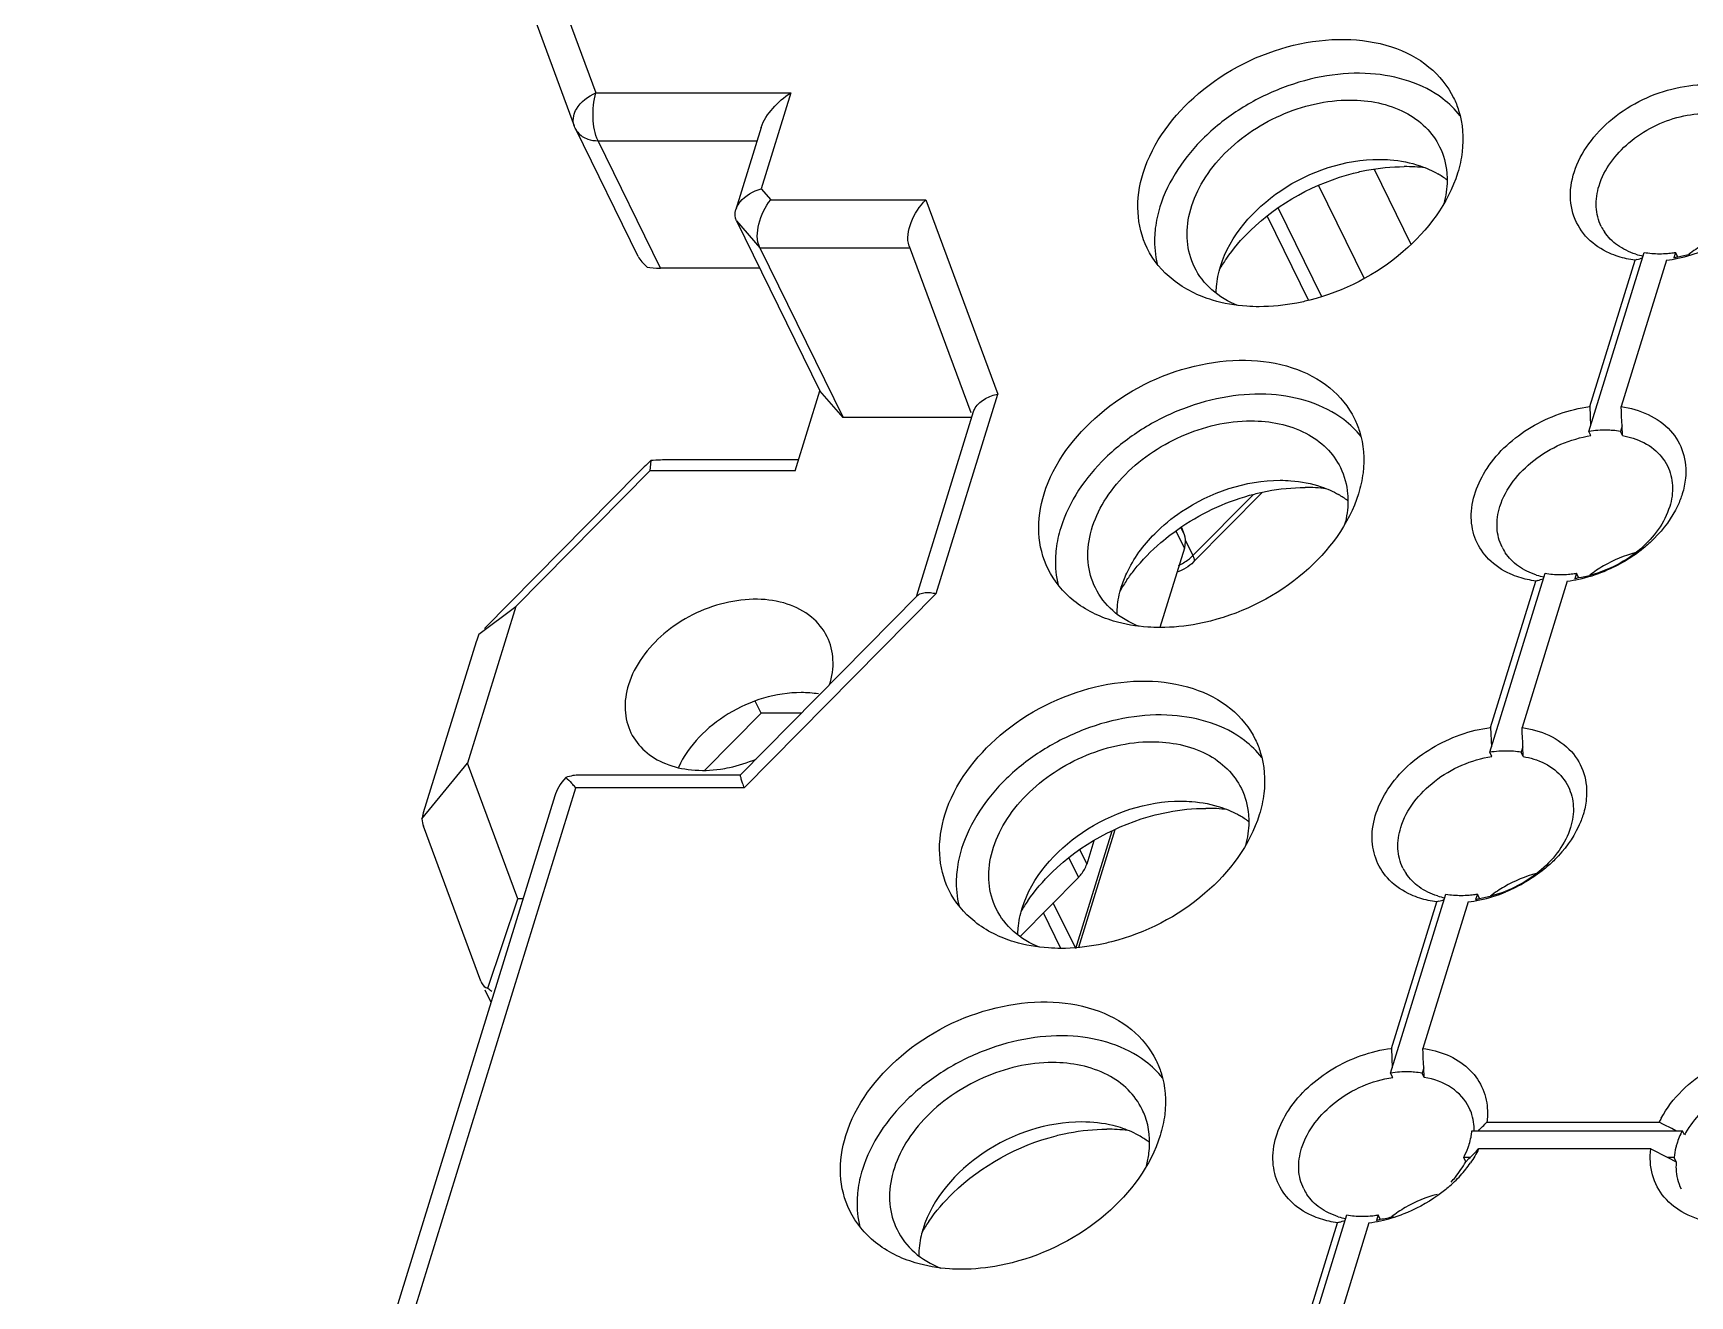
# Model space of a CAD drawing. Header units: millimetres. Extents: x 0 to 297, y 0 to 210.
# Drawn here: x 237.6 to 245.69, y 161.28 to 167.45 of the extents above; entities that cross this region are included whole.
import ezdxf

# ---------------------------------------------------------------- set-up
doc = ezdxf.new("R2010")
doc.units = ezdxf.units.MM
doc.header["$LTSCALE"] = 16.335
doc.layers.add('3_ALL_AXES', color=7, linetype='CONTINUOUS')
doc.layers.add('7_ALL_FEATURES', color=7, linetype='CONTINUOUS')

msp = doc.modelspace()

# ---------------------------------------------------------------- linework, layer by layer
at = {"layer": '3_ALL_AXES', "color": 7, "linetype": 'Continuous'}
for centre, radius, start, end in [((244.24793, 166.39454), 0.42235, 52.62403, 59.98634), ((246.0593, 165.88747), 0.60767, 120.278025, 127.9198), ((243.7638, 164.82788), 0.42235, 52.62403, 59.98634), ((245.57517, 164.32082), 0.60767, 120.278025, 127.9198), ((243.27967, 163.26123), 0.42235, 52.62403, 59.98634), ((245.09104, 162.75416), 0.60767, 120.278025, 127.9198), ((242.70528, 162.03902), 0.34637, 20.307006, 26.174518), ((242.79553, 161.69458), 0.42235, 52.62403, 59.98634), ((244.60697, 161.18741), 0.6078, 120.278545, 127.874978)]:
    msp.add_arc(centre, radius, start, end, dxfattribs=at)
for points, knots in [([(243.02117, 166.76385), (243.06767, 166.91432), (243.28058, 167.19394), (243.66345, 167.38564), (243.99835, 167.4275), (244.22938, 167.3938), (244.42094, 167.29593), (244.50855, 167.1886), (244.53683, 167.13097)], [0, 0, 0, 0, 0.2518058, 0.5295383, 0.6634467, 0.7864616, 0.8973577, 1, 1, 1, 1]), ([(244.48442, 167.12619), (244.38542, 167.20181), (244.18402, 167.26152), (243.91353, 167.24517), (243.69743, 167.18632), (243.49434, 167.08431), (243.26815, 166.90879), (243.14238, 166.72709), (243.10251, 166.59808)], [0, 0, 0, 0, 0.2239052, 0.3517985, 0.4863583, 0.623162, 0.757313, 1, 1, 1, 1]), ([(244.53683, 167.13097), (244.54651, 167.11125), (244.58, 167.02774), (244.58658, 166.93448), (244.57848, 166.86719)], [0, 0, 0, 0, 0.2447347, 1, 1, 1, 1]), ([(243.27159, 166.3044), (243.25232, 166.3436), (243.22828, 166.43291), (243.24199, 166.57524), (243.30127, 166.71711), (243.43674, 166.89672), (243.68072, 167.06501), (243.91542, 167.1203), (244.03144, 167.1203)], [0, 0, 0, 0, 0.1017788, 0.2097309, 0.3275175, 0.4555166, 0.7296526, 1, 1, 1, 1]), ([(244.03144, 167.1203), (244.1232, 167.1203), (244.26077, 167.09429), (244.40299, 166.9934), (244.45125, 166.92694), (244.46854, 166.89177)], [0, 0, 0, 0, 0.5332389, 0.7722667, 1, 1, 1, 1]), ([(243.3984, 166.308), (243.44485, 166.45831), (243.67856, 166.72297), (244.00541, 166.83022), (244.17379, 166.83022)], [0, 0, 0, 0, 0.4830228, 1, 1, 1, 1]), ([(244.17379, 166.83022), (244.19138, 166.83022), (244.25908, 166.8277), (244.32661, 166.81494), (244.37408, 166.79872)], [0, 0, 0, 0, 0.2596445, 1, 1, 1, 1]), ([(243.04061, 166.39673), (243.01407, 166.45081), (242.98306, 166.57585), (243.0021, 166.70215), (243.02117, 166.76385)], [0, 0, 0, 0, 0.4826445, 1, 1, 1, 1]), ([(244.55627, 166.76385), (244.51037, 166.61531), (244.30175, 166.33857), (244.00039, 166.18537), (243.83406, 166.14302)], [0, 0, 0, 0, 0.4752822, 1, 1, 1, 1]), ([(244.50356, 166.76375), (244.50458, 166.75163), (244.50645, 166.7015), (244.49883, 166.65119), (244.48887, 166.61457)], [0, 0, 0, 0, 0.242712, 1, 1, 1, 1]), ([(243.0803, 166.49474), (243.07849, 166.47969), (243.07383, 166.42097), (243.07948, 166.36131), (243.08999, 166.31884)], [0, 0, 0, 0, 0.2572876, 1, 1, 1, 1]), ([(243.35968, 166.14302), (243.2905, 166.16393), (243.16208, 166.22595), (243.06994, 166.33695), (243.04061, 166.39673)], [0, 0, 0, 0, 0.5204977, 1, 1, 1, 1]), ([(243.48331, 166.11668), (243.43734, 166.13516), (243.35268, 166.1847), (243.29206, 166.26274), (243.27159, 166.3044)], [0, 0, 0, 0, 0.5163089, 1, 1, 1, 1]), ([(243.37754, 166.177), (243.37758, 166.18777), (243.37952, 166.23207), (243.3885, 166.27596), (243.3984, 166.308)], [0, 0, 0, 0, 0.2430927, 1, 1, 1, 1]), ([(243.587, 166.11107), (243.56712, 166.11107), (243.4905, 166.11362), (243.41405, 166.1266), (243.35968, 166.14302)], [0, 0, 0, 0, 0.259256, 1, 1, 1, 1]), ([(243.83406, 166.14302), (243.81344, 166.13777), (243.73227, 166.11964), (243.64888, 166.11107), (243.587, 166.11107)], [0, 0, 0, 0, 0.2558791, 1, 1, 1, 1]), ([(242.53704, 165.19719), (242.58354, 165.34767), (242.79644, 165.62729), (243.17931, 165.81899), (243.51422, 165.86085), (243.74525, 165.82715), (243.93681, 165.72928), (244.02442, 165.62195), (244.0527, 165.56431)], [0, 0, 0, 0, 0.2518058, 0.5295383, 0.6634467, 0.7864616, 0.8973577, 1, 1, 1, 1]), ([(244.00028, 165.55953), (243.90128, 165.63516), (243.69988, 165.69486), (243.4294, 165.67851), (243.2133, 165.61966), (243.01021, 165.51765), (242.78401, 165.34214), (242.65825, 165.16044), (242.61838, 165.03143)], [0, 0, 0, 0, 0.2239052, 0.3517985, 0.4863583, 0.623162, 0.757313, 1, 1, 1, 1]), ([(242.78746, 164.73774), (242.76819, 164.77694), (242.74414, 164.86626), (242.75786, 165.00859), (242.81714, 165.15046), (242.95261, 165.33007), (243.19658, 165.49836), (243.43128, 165.55365), (243.54731, 165.55365)], [0, 0, 0, 0, 0.1017788, 0.2097309, 0.3275175, 0.4555166, 0.7296526, 1, 1, 1, 1]), ([(243.54731, 165.55365), (243.63907, 165.55365), (243.77664, 165.52763), (243.91885, 165.42674), (243.96712, 165.36029), (243.9844, 165.32512)], [0, 0, 0, 0, 0.5332389, 0.7722667, 1, 1, 1, 1]), ([(244.0527, 165.56431), (244.06237, 165.5446), (244.09587, 165.46108), (244.10245, 165.36783), (244.09435, 165.30054)], [0, 0, 0, 0, 0.2447347, 1, 1, 1, 1]), ([(243.0772, 165.00245), (243.117, 165.04274), (243.2912, 165.18577), (243.52128, 165.26356), (243.68966, 165.26356)], [0, 0, 0, 0, 0.2516772, 1, 1, 1, 1]), ([(243.68966, 165.26356), (243.70725, 165.26356), (243.77495, 165.26104), (243.84248, 165.24829), (243.88994, 165.23207)], [0, 0, 0, 0, 0.2596445, 1, 1, 1, 1]), ([(242.55648, 164.83007), (242.52994, 164.88415), (242.49893, 165.00919), (242.51797, 165.1355), (242.53704, 165.19719)], [0, 0, 0, 0, 0.4826445, 1, 1, 1, 1]), ([(244.07214, 165.19719), (244.02624, 165.04866), (243.81761, 164.77192), (243.51626, 164.61871), (243.34992, 164.57637)], [0, 0, 0, 0, 0.4752822, 1, 1, 1, 1]), ([(244.01943, 165.1971), (244.02045, 165.18498), (244.02232, 165.13485), (244.0147, 165.08454), (244.00474, 165.04792)], [0, 0, 0, 0, 0.242712, 1, 1, 1, 1]), ([(242.91427, 164.74135), (242.92146, 164.76461), (242.95893, 164.861), (243.02181, 164.94639), (243.0772, 165.00245)], [0, 0, 0, 0, 0.2360734, 1, 1, 1, 1]), ([(242.59617, 164.92809), (242.59436, 164.91304), (242.5897, 164.85432), (242.59535, 164.79465), (242.60586, 164.75219)], [0, 0, 0, 0, 0.2572876, 1, 1, 1, 1]), ([(242.87555, 164.57637), (242.80636, 164.59727), (242.67795, 164.6593), (242.58581, 164.7703), (242.55648, 164.83007)], [0, 0, 0, 0, 0.5204977, 1, 1, 1, 1]), ([(242.99918, 164.55002), (242.95321, 164.5685), (242.86854, 164.61804), (242.80793, 164.69609), (242.78746, 164.73774)], [0, 0, 0, 0, 0.5163089, 1, 1, 1, 1]), ([(242.89341, 164.61034), (242.89345, 164.62112), (242.89539, 164.66541), (242.90437, 164.7093), (242.91427, 164.74135)], [0, 0, 0, 0, 0.2430927, 1, 1, 1, 1]), ([(241.47776, 164.49973), (241.45966, 164.53662), (241.40357, 164.60528), (241.28099, 164.66794), (241.13313, 164.6895), (240.91881, 164.66272), (240.67376, 164.54005), (240.5375, 164.36109), (240.50773, 164.26478)], [0, 0, 0, 0, 0.1026322, 0.2135282, 0.3365409, 0.470446, 0.7481745, 1, 1, 1, 1]), ([(243.10286, 164.54442), (243.08299, 164.54442), (243.00637, 164.54697), (242.92991, 164.55995), (242.87555, 164.57637)], [0, 0, 0, 0, 0.259256, 1, 1, 1, 1]), ([(243.34992, 164.57637), (243.3293, 164.57112), (243.24814, 164.55299), (243.16474, 164.54442), (243.10286, 164.54442)], [0, 0, 0, 0, 0.2558791, 1, 1, 1, 1]), ([(241.4902, 164.26478), (241.5024, 164.30425), (241.51456, 164.38509), (241.49474, 164.46511), (241.47776, 164.49973)], [0, 0, 0, 0, 0.5172272, 1, 1, 1, 1]), ([(240.50773, 164.26478), (240.49554, 164.22531), (240.48337, 164.14447), (240.50319, 164.06444), (240.52018, 164.02982)], [0, 0, 0, 0, 0.5172272, 1, 1, 1, 1]), ([(242.0529, 163.63054), (242.0994, 163.78101), (242.31231, 164.06064), (242.69518, 164.25233), (243.03008, 164.29419), (243.26111, 164.26049), (243.45268, 164.16263), (243.54028, 164.05529), (243.56857, 163.99766)], [0, 0, 0, 0, 0.2518058, 0.5295383, 0.6634467, 0.7864616, 0.8973577, 1, 1, 1, 1]), ([(243.51615, 163.99288), (243.41715, 164.0685), (243.21575, 164.12821), (242.94526, 164.11186), (242.72917, 164.05301), (242.52607, 163.951), (242.29988, 163.77549), (242.17411, 163.59379), (242.13425, 163.46478)], [0, 0, 0, 0, 0.2239052, 0.3517985, 0.4863583, 0.623162, 0.757313, 1, 1, 1, 1]), ([(240.52018, 164.02982), (240.53648, 163.99658), (240.58495, 163.93433), (240.69029, 163.87238), (240.81887, 163.84344), (240.91039, 163.84665), (240.95713, 163.85335)], [0, 0, 0, 0, 0.2215262, 0.4579792, 0.7175271, 1, 1, 1, 1]), ([(242.30333, 163.17109), (242.28406, 163.21029), (242.26001, 163.2996), (242.27372, 163.44194), (242.33301, 163.5838), (242.46848, 163.76341), (242.71245, 163.9317), (242.94715, 163.98699), (243.06318, 163.98699)], [0, 0, 0, 0, 0.1017788, 0.2097309, 0.3275175, 0.4555166, 0.7296526, 1, 1, 1, 1]), ([(243.06318, 163.98699), (243.15494, 163.98699), (243.29251, 163.96098), (243.43472, 163.86009), (243.48298, 163.79363), (243.50027, 163.75846)], [0, 0, 0, 0, 0.5332389, 0.7722667, 1, 1, 1, 1]), ([(243.56857, 163.99766), (243.57824, 163.97794), (243.61174, 163.89443), (243.61832, 163.80117), (243.61022, 163.73388)], [0, 0, 0, 0, 0.2447347, 1, 1, 1, 1]), ([(240.95713, 163.85335), (240.97181, 163.85546), (241.0312, 163.86607), (241.08915, 163.88451), (241.13103, 163.90223)], [0, 0, 0, 0, 0.2460135, 1, 1, 1, 1]), ([(242.43014, 163.17469), (242.47659, 163.325), (242.7103, 163.58966), (243.03714, 163.69691), (243.20553, 163.69691)], [0, 0, 0, 0, 0.4830228, 1, 1, 1, 1]), ([(243.20553, 163.69691), (243.22312, 163.69691), (243.29081, 163.69439), (243.35835, 163.68164), (243.40581, 163.66542)], [0, 0, 0, 0, 0.2596445, 1, 1, 1, 1]), ([(242.07234, 163.26342), (242.0458, 163.3175), (242.01479, 163.44254), (242.03384, 163.56885), (242.0529, 163.63054)], [0, 0, 0, 0, 0.4826445, 1, 1, 1, 1]), ([(243.588, 163.63054), (243.5421, 163.482), (243.33348, 163.20526), (243.03212, 163.05206), (242.86579, 163.00972)], [0, 0, 0, 0, 0.4752822, 1, 1, 1, 1]), ([(243.5353, 163.63044), (243.53632, 163.61832), (243.53818, 163.56819), (243.53057, 163.51788), (243.5206, 163.48126)], [0, 0, 0, 0, 0.242712, 1, 1, 1, 1]), ([(242.11204, 163.36143), (242.11023, 163.34639), (242.10557, 163.28766), (242.11122, 163.228), (242.12173, 163.18553)], [0, 0, 0, 0, 0.2572876, 1, 1, 1, 1]), ([(242.39142, 163.00972), (242.32223, 163.03062), (242.19382, 163.09264), (242.10168, 163.20365), (242.07234, 163.26342)], [0, 0, 0, 0, 0.5204977, 1, 1, 1, 1]), ([(242.51505, 162.98337), (242.46908, 163.00185), (242.38441, 163.05139), (242.3238, 163.12944), (242.30333, 163.17109)], [0, 0, 0, 0, 0.5163089, 1, 1, 1, 1]), ([(242.40927, 163.04369), (242.40932, 163.05446), (242.41126, 163.09876), (242.42023, 163.14265), (242.43014, 163.17469)], [0, 0, 0, 0, 0.2430927, 1, 1, 1, 1]), ([(242.61873, 162.97777), (242.59886, 162.97777), (242.52223, 162.98031), (242.44578, 162.99329), (242.39142, 163.00972)], [0, 0, 0, 0, 0.259256, 1, 1, 1, 1]), ([(242.86579, 163.00972), (242.84517, 163.00447), (242.76401, 162.98633), (242.68061, 162.97777), (242.61873, 162.97777)], [0, 0, 0, 0, 0.2558791, 1, 1, 1, 1]), ([(241.56877, 162.06389), (241.61527, 162.21436), (241.82818, 162.49398), (242.21105, 162.68568), (242.54595, 162.72754), (242.77698, 162.69384), (242.96854, 162.59597), (243.05615, 162.48864), (243.08443, 162.43101)], [0, 0, 0, 0, 0.2518058, 0.5295383, 0.6634467, 0.7864616, 0.8973577, 1, 1, 1, 1]), ([(243.03202, 162.42623), (242.93302, 162.50185), (242.73162, 162.56156), (242.46113, 162.5452), (242.24503, 162.48635), (242.04194, 162.38434), (241.81575, 162.20883), (241.68998, 162.02713), (241.65012, 161.89812)], [0, 0, 0, 0, 0.2239052, 0.3517985, 0.4863583, 0.623162, 0.757313, 1, 1, 1, 1]), ([(242.57904, 162.42034), (242.46302, 162.42034), (242.22832, 162.36505), (241.98434, 162.19676), (241.84887, 162.01715), (241.78959, 161.87528), (241.77588, 161.73295), (241.79993, 161.64364), (241.81919, 161.60444)], [0, 0, 0, 0, 0.2703474, 0.5444834, 0.6724825, 0.7902691, 0.8982212, 1, 1, 1, 1]), ([(243.01614, 162.19181), (242.99885, 162.22698), (242.95059, 162.29344), (242.80837, 162.39433), (242.6708, 162.42034), (242.57904, 162.42034)], [0, 0, 0, 0, 0.2277333, 0.4667611, 1, 1, 1, 1]), ([(243.08443, 162.43101), (243.09411, 162.41129), (243.12761, 162.32777), (243.13418, 162.23452), (243.12608, 162.16723)], [0, 0, 0, 0, 0.2447347, 1, 1, 1, 1]), ([(242.7214, 162.13026), (242.55301, 162.13026), (242.22616, 162.02301), (241.99245, 161.75835), (241.946, 161.60804)], [0, 0, 0, 0, 0.5169772, 1, 1, 1, 1]), ([(242.92168, 162.09876), (242.90625, 162.10403), (242.84111, 162.12291), (242.77285, 162.13026), (242.7214, 162.13026)], [0, 0, 0, 0, 0.2405947, 1, 1, 1, 1]), ([(243.03647, 161.91461), (243.04217, 161.93557), (243.05872, 162.01618), (243.05115, 162.10242), (243.03013, 162.15923)], [0, 0, 0, 0, 0.2639994, 1, 1, 1, 1]), ([(241.58821, 161.69677), (241.56167, 161.75084), (241.53066, 161.87588), (241.54971, 162.00219), (241.56877, 162.06389)], [0, 0, 0, 0, 0.4826445, 1, 1, 1, 1]), ([(243.10387, 162.06389), (243.05797, 161.91535), (242.84935, 161.63861), (242.54799, 161.48541), (242.38166, 161.44306)], [0, 0, 0, 0, 0.4752822, 1, 1, 1, 1]), ([(241.6279, 161.79478), (241.62609, 161.77973), (241.62143, 161.72101), (241.62708, 161.66135), (241.6376, 161.61888)], [0, 0, 0, 0, 0.2572876, 1, 1, 1, 1]), ([(241.90729, 161.44306), (241.8381, 161.46396), (241.70968, 161.52599), (241.61754, 161.63699), (241.58821, 161.69677)], [0, 0, 0, 0, 0.5204977, 1, 1, 1, 1]), ([(241.81919, 161.60444), (241.83967, 161.56278), (241.90028, 161.48474), (241.98495, 161.43519), (242.03091, 161.41672)], [0, 0, 0, 0, 0.4836911, 1, 1, 1, 1]), ([(241.946, 161.60804), (241.94263, 161.59712), (241.93096, 161.55438), (241.92527, 161.50991), (241.92514, 161.47704)], [0, 0, 0, 0, 0.2579413, 1, 1, 1, 1]), ([(242.1346, 161.41111), (242.11472, 161.41111), (242.0381, 161.41366), (241.96165, 161.42664), (241.90729, 161.44306)], [0, 0, 0, 0, 0.259256, 1, 1, 1, 1]), ([(242.38166, 161.44306), (242.36104, 161.43781), (242.27988, 161.41968), (242.19648, 161.41111), (242.1346, 161.41111)], [0, 0, 0, 0, 0.2558791, 1, 1, 1, 1])]:
    msp.add_open_spline(points, degree=3, knots=knots, dxfattribs=at)
for points in [[(244.56876, 167.04352), (244.54438, 167.07443), (244.5157, 167.10229), (244.48442, 167.12619)], [(244.46854, 166.89177), (244.48805, 166.85207), (244.49984, 166.80784), (244.50356, 166.76375)], [(244.57848, 166.86719), (244.57427, 166.83221), (244.56667, 166.79751), (244.55627, 166.76385)], [(244.37408, 166.79872), (244.40354, 166.78866), (244.43225, 166.77585), (244.45919, 166.76025)], [(243.10251, 166.59808), (243.09211, 166.56442), (243.08451, 166.52972), (243.0803, 166.49474)], [(244.08463, 165.47686), (244.06024, 165.50777), (244.03157, 165.53564), (244.00028, 165.55953)], [(243.9844, 165.32512), (244.00392, 165.28541), (244.0157, 165.24118), (244.01943, 165.1971)], [(244.09435, 165.30054), (244.09014, 165.26556), (244.08254, 165.23086), (244.07214, 165.19719)], [(243.88994, 165.23207), (243.91941, 165.222), (243.94811, 165.2092), (243.97506, 165.1936)], [(242.61838, 165.03143), (242.60798, 164.99777), (242.60038, 164.96307), (242.59617, 164.92809)], [(245.42621, 164.91055), (245.37123, 164.89643), (245.31779, 164.87425), (245.26878, 164.8456)], [(243.6005, 163.91021), (243.57611, 163.94112), (243.54744, 163.96898), (243.51615, 163.99288)], [(243.50027, 163.75846), (243.51979, 163.71876), (243.53157, 163.67453), (243.5353, 163.63044)], [(243.61022, 163.73388), (243.606, 163.6989), (243.59841, 163.6642), (243.588, 163.63054)], [(243.40581, 163.66542), (243.43527, 163.65535), (243.46398, 163.64254), (243.49093, 163.62694)], [(242.13425, 163.46478), (242.12384, 163.43111), (242.11625, 163.39641), (242.11204, 163.36143)], [(244.94208, 163.34389), (244.8871, 163.32978), (244.83366, 163.3076), (244.78465, 163.27894)], [(243.11636, 162.34356), (243.09198, 162.37446), (243.0633, 162.40233), (243.03202, 162.42623)], [(243.12608, 162.16723), (243.12187, 162.13225), (243.11428, 162.09755), (243.10387, 162.06389)], [(243.00679, 162.06029), (242.97985, 162.07589), (242.95114, 162.08869), (242.92168, 162.09876)], [(241.65012, 161.89812), (241.63971, 161.86446), (241.63212, 161.82976), (241.6279, 161.79478)], [(244.45597, 161.77673), (244.40168, 161.76259), (244.34894, 161.7406), (244.30052, 161.71229)]]:
    msp.add_open_spline(points, degree=3, dxfattribs=at)
at = {"layer": '7_ALL_FEATURES', "color": 7, "linetype": 'Continuous'}
for p, q in [((240.06867, 167.91323), (240.34891, 167.15551)), ((239.96319, 167.75181), (240.24343, 166.9941)), ((240.34891, 167.15551), (241.30008, 167.15551)), ((241.30008, 167.15551), (241.15541, 166.68737)), ((240.55531, 166.35659), (240.25013, 166.97849)), ((241.15618, 166.98623), (241.03231, 166.58539)), ((240.66445, 166.29974), (240.3594, 166.92135)), ((240.3594, 166.92135), (241.13613, 166.92135)), ((244.14893, 166.78225), (244.32843, 166.41648)), ((241.15541, 166.68737), (241.20229, 166.63329)), ((243.87749, 166.70243), (244.09977, 166.24948)), ((241.20229, 166.63329), (241.96011, 166.63329)), ((241.96011, 166.63329), (242.31104, 165.68443)), ((243.67965, 166.593), (243.89149, 166.16134)), ((241.03603, 166.52969), (241.1492, 166.39914)), ((241.03603, 166.52969), (241.44275, 165.70088)), ((243.62665, 166.55273), (243.82824, 166.14191)), ((241.1492, 166.39914), (241.55592, 165.57032)), ((241.1492, 166.39914), (241.88198, 166.39914)), ((241.87872, 166.40676), (242.17927, 165.59412)), ((245.19734, 165.50215), (245.46738, 166.37601)), ((245.20155, 165.62305), (245.42249, 166.33799)), ((245.576, 166.33799), (245.35506, 165.62305)), ((245.43197, 166.34094), (245.42249, 166.33799)), ((245.62089, 166.37601), (245.61269, 166.34947)), ((245.63105, 166.35529), (245.62089, 166.37601)), ((245.62655, 166.35385), (245.63105, 166.35529)), ((241.14887, 166.29974), (240.66445, 166.29974)), ((241.32172, 165.30921), (241.44275, 165.70088)), ((241.55592, 165.57032), (241.44275, 165.70088)), ((242.00991, 164.70996), (242.31104, 165.68443)), ((241.91578, 164.70173), (242.19313, 165.59925)), ((245.20155, 165.62305), (245.20554, 165.52869)), ((245.3561, 165.59868), (245.35506, 165.62305)), ((245.35711, 165.57483), (245.3561, 165.59868)), ((242.18419, 165.57032), (241.55592, 165.57032)), ((245.35905, 165.52869), (245.35085, 165.50215)), ((245.35809, 165.5515), (245.35711, 165.57483)), ((245.35905, 165.52869), (245.35809, 165.5515)), ((245.36101, 165.48143), (245.35905, 165.52869)), ((245.2075, 165.48143), (245.19734, 165.50215)), ((245.36101, 165.48143), (245.35085, 165.50215)), ((240.61746, 165.35951), (240.61269, 165.30921)), ((241.33838, 165.36312), (240.70643, 165.36312)), ((239.80477, 164.54012), (240.55331, 165.29784)), ((239.95856, 164.64707), (240.61269, 165.30921)), ((241.32172, 165.30921), (240.61269, 165.30921)), ((243.26374, 164.8959), (243.55891, 165.19469)), ((243.26721, 164.86479), (243.60191, 165.20359)), ((243.222, 164.9978), (243.20461, 165.03325)), ((243.222, 164.9978), (243.20795, 165.03579)), ((243.2224, 164.93252), (243.18156, 165.01574)), ((243.22751, 164.96973), (243.26374, 164.8959)), ((243.2224, 164.93252), (243.10247, 164.54445)), ((244.7132, 163.9355), (244.98324, 164.80935)), ((245.13675, 164.80935), (245.12855, 164.78281)), ((245.14692, 164.78863), (245.13675, 164.80935)), ((245.14242, 164.7872), (245.14692, 164.78863)), ((241.91954, 164.70056), (241.0536, 163.82401)), ((242.00991, 164.70996), (241.07254, 163.76109)), ((244.71742, 164.0564), (244.93835, 164.77134)), ((245.09186, 164.77134), (244.87093, 164.0564)), ((244.94783, 164.77429), (244.93835, 164.77134)), ((239.95856, 164.64707), (239.72229, 163.88249)), ((239.77797, 164.51217), (239.95856, 164.64707)), ((239.76403, 164.47485), (239.50614, 163.6403)), ((241.15563, 164.12563), (241.1269, 164.18417)), ((241.15563, 164.12563), (240.88132, 163.84796)), ((241.35157, 164.12563), (241.15563, 164.12563)), ((244.71742, 164.0564), (244.7214, 163.96204)), ((244.87197, 164.03203), (244.87093, 164.0564)), ((244.87297, 164.00818), (244.87197, 164.03203)), ((244.87396, 163.98485), (244.87297, 164.00818)), ((244.87491, 163.96204), (244.87396, 163.98485)), ((244.72337, 163.91478), (244.7132, 163.9355)), ((244.87491, 163.96204), (244.86671, 163.9355)), ((244.87688, 163.91478), (244.86671, 163.9355)), ((244.87688, 163.91478), (244.87491, 163.96204)), ((239.49919, 163.61004), (239.72229, 163.88249)), ((239.96718, 163.22034), (239.72229, 163.88249)), ((241.05395, 163.82416), (240.2687, 163.82416)), ((237.70943, 155.53616), (240.25113, 163.76109)), ((241.07254, 163.76109), (240.25113, 163.76109)), ((240.14757, 163.72237), (237.60103, 155.48177)), ((239.78677, 162.81731), (239.50653, 163.57503)), ((242.69174, 162.97725), (242.86909, 163.55116)), ((242.70626, 162.98361), (242.88366, 163.55768)), ((242.78072, 163.50325), (242.74567, 163.38983)), ((242.65838, 163.41942), (242.70493, 163.32456)), ((242.71139, 163.45969), (242.74567, 163.38983)), ((242.4212, 163.03735), (242.70493, 163.32456)), ((244.22907, 162.36885), (244.49911, 163.2427)), ((244.65262, 163.2427), (244.64442, 163.21616)), ((244.66279, 163.22198), (244.65262, 163.2427)), ((239.82138, 162.7834), (239.96718, 163.22034)), ((239.99243, 163.22034), (239.96718, 163.22034)), ((242.69174, 162.97725), (242.58225, 163.20037)), ((244.23329, 162.48974), (244.45422, 163.20468)), ((244.60773, 163.20468), (244.3868, 162.48974)), ((244.4637, 163.20763), (244.45422, 163.20468)), ((244.65828, 163.22055), (244.66279, 163.22198)), ((242.61871, 162.97777), (242.53363, 163.15115)), ((239.78677, 162.81731), (239.79013, 162.80945)), ((239.80649, 162.77609), (239.83635, 162.71525)), ((244.23329, 162.48974), (244.23727, 162.39538)), ((244.38782, 162.46565), (244.3868, 162.48974)), ((244.38883, 162.44189), (244.38782, 162.46565)), ((244.38982, 162.41847), (244.38883, 162.44189)), ((244.23924, 162.34812), (244.22907, 162.36885)), ((244.39078, 162.39539), (244.38258, 162.36885)), ((244.39275, 162.34812), (244.38258, 162.36885)), ((244.39078, 162.39539), (244.38982, 162.41847)), ((244.39275, 162.34812), (244.39078, 162.39539)), ((244.69935, 162.12916), (245.54, 162.12916)), ((245.56131, 162.11846), (245.54, 162.12916)), ((245.60259, 162.09774), (245.56131, 162.11846)), ((244.62626, 162.08772), (245.65377, 162.08772)), ((245.62256, 162.08772), (245.60259, 162.09774)), ((245.66393, 162.067), (245.65377, 162.08772)), ((244.61711, 161.95717), (244.58592, 161.95717)), ((244.59608, 161.93645), (244.58592, 161.95717)), ((244.59608, 161.93645), (244.61179, 161.95192)), ((244.61179, 161.95192), (244.61711, 161.95717)), ((244.61711, 161.95717), (244.64831, 161.98802)), ((244.64831, 161.98802), (244.65901, 161.99861)), ((245.49966, 161.99861), (244.65901, 161.99861)), ((245.49966, 161.99861), (245.58223, 161.95717)), ((245.61342, 161.95717), (245.58223, 161.95717)), ((245.58223, 161.95717), (245.62359, 161.93645)), ((245.62359, 161.93645), (245.61342, 161.95717)), ((243.74494, 160.80219), (244.01498, 161.67604)), ((243.74916, 160.92309), (243.97009, 161.63803)), ((244.1236, 161.63803), (243.90267, 160.92309)), ((243.97956, 161.64098), (243.97009, 161.63803)), ((244.16849, 161.67604), (244.16029, 161.6495)), ((244.17866, 161.65532), (244.16849, 161.67604)), ((244.1741, 161.65387), (244.17866, 161.65532))]:
    msp.add_line(p, q, dxfattribs=at)
for centre, radius, start, end in [((244.29634, 165.94256), 0.85245, 83.122687, 90.057312), ((241.12231, 166.55743), 0.09424, 157.320559, 162.744601), ((245.46934, 166.60764), 0.23619, 206.176536, 213.693327), ((244.10555, 165.87436), 0.82592, 145.349444, 149.623426), ((245.53975, 166.73099), 0.38079, 252.598699, 258.174802), ((242.78695, 174.82881), 8.89045, 287.308244, 287.492015), ((245.53902, 166.80268), 0.43265, 260.468037, 265.401808), ((245.54203, 166.83924), 0.46933, 265.393423, 270.026406), ((245.542, 166.87479), 0.50488, 270.028414, 274.441397), ((245.49107, 167.01233), 0.67967, 277.177669, 281.990889), ((245.53987, 166.90407), 0.53423, 274.42522, 277.515189), ((245.53818, 166.91755), 0.54782, 277.506364, 278.683303), ((243.48196, 173.10935), 7.08774, 287.494918, 287.612452), ((245.54403, 166.92215), 0.57351, 278.727487, 284.774547), ((245.47829, 167.07091), 0.73963, 282.017145, 292.26441), ((245.2792, 165.07548), 0.43265, 80.468037, 85.401808), ((243.8122, 164.37591), 0.85245, 83.122687, 90.057312), ((243.10315, 165.05848), 0.22867, 293.076767, 307.582497), ((243.1095, 165.04984), 0.21795, 307.646959, 310.345598), ((243.11757, 165.04049), 0.2056, 310.317285, 315.310808), ((244.98521, 165.04098), 0.23619, 206.176536, 213.693327), ((243.13178, 165.00026), 0.19164, 286.661386, 300.189465), ((245.05561, 165.16434), 0.38079, 252.598699, 258.174802), ((242.30279, 173.26225), 8.89055, 287.308231, 287.492014), ((245.05489, 165.23602), 0.43265, 260.468037, 265.401808), ((245.0579, 165.27259), 0.46933, 265.393423, 270.026406), ((245.05786, 165.30813), 0.50488, 270.028414, 274.441397), ((245.00696, 165.44552), 0.67951, 277.177817, 281.99184), ((245.05574, 165.33741), 0.53423, 274.42522, 277.515189), ((245.05405, 165.35089), 0.54782, 277.506364, 278.683303), ((242.99784, 171.54268), 7.08772, 287.494918, 287.612456), ((245.0599, 165.3555), 0.57351, 278.727487, 284.774546), ((244.99404, 165.50466), 0.74005, 282.019265, 292.407374), ((243.62141, 164.30771), 0.82592, 145.349444, 149.623426), ((244.79507, 163.50883), 0.43265, 80.468037, 85.401808), ((239.5882, 163.18723), 0.87681, 40.881542, 42.33624), ((243.32807, 162.80925), 0.85245, 83.122687, 90.057312), ((244.50107, 163.47433), 0.23619, 206.176536, 213.693327), ((244.57076, 163.66937), 0.43265, 260.468037, 265.401808), ((244.56992, 163.78424), 0.54782, 277.506364, 278.683303), ((244.5099, 163.93801), 0.74005, 282.019265, 292.407374), ((243.13728, 162.74105), 0.82592, 145.349444, 149.623426), ((244.57148, 163.59768), 0.38079, 252.598699, 258.174802), ((241.81867, 171.69553), 8.89048, 287.30824, 287.492014), ((244.57377, 163.70593), 0.46933, 265.393423, 270.026406), ((244.57373, 163.74148), 0.50488, 270.028414, 274.441397), ((244.52283, 163.87887), 0.67951, 277.177817, 281.99184), ((244.57161, 163.77076), 0.53423, 274.42522, 277.515189), ((242.5137, 169.97603), 7.08772, 287.494918, 287.612456), ((244.57577, 163.78884), 0.57351, 278.727487, 284.774546), ((244.31094, 161.94217), 0.43265, 80.468037, 85.401808), ((244.40182, 162.09639), 0.23514, 17.306805, 26.137956), ((244.37189, 162.09121), 0.2656, 359.296613, 5.781656), ((228.62767, 178.33181), 22.82158, 314.619572, 314.767502), ((245.98246, 161.91257), 0.49262, 151.281103, 153.916913), ((242.84394, 161.2426), 0.85245, 83.122687, 90.057312), ((244.29966, 162.11962), 0.32831, 342.783616, 348.754195), ((244.32091, 162.11519), 0.3066, 348.791759, 351.861407), ((244.33358, 162.11337), 0.2938, 351.861527, 354.991008), ((246.02807, 161.87375), 0.41224, 150.414495, 152.043677), ((244.27332, 162.12772), 0.35587, 339.954805, 341.519966), ((244.28149, 162.12498), 0.34725, 341.521034, 342.825164), ((245.94723, 161.92324), 0.33579, 162.816721, 165.777203), ((244.07417, 162.31878), 0.66944, 310.673687, 317.814306), ((244.1226, 162.27477), 0.604, 317.822313, 325.298785), ((244.01694, 161.90768), 0.23619, 206.176536, 213.693327), ((242.65315, 161.1744), 0.82592, 145.349444, 149.623426), ((244.08735, 162.03103), 0.38079, 252.598699, 258.174802), ((241.3345, 170.12902), 8.89063, 287.30822, 287.492013), ((244.08662, 162.10272), 0.43265, 260.468037, 265.401808), ((244.08963, 162.13928), 0.46933, 265.393423, 270.026406), ((244.0896, 162.17482), 0.50488, 270.028414, 274.441397), ((244.03836, 162.31518), 0.6825, 277.174827, 281.97076), ((244.08748, 162.2041), 0.53423, 274.425218, 277.514915), ((244.08578, 162.21758), 0.54782, 277.506092, 278.683304), ((242.02968, 168.41023), 7.08851, 287.49192, 287.609064), ((244.0912, 162.22461), 0.57597, 278.73364, 285.256561), ((244.02744, 162.3659), 0.73438, 281.983553, 290.820252)]:
    msp.add_arc(centre, radius, start, end, dxfattribs=at)
for centre, major_axis, ratio, start_param, end_param in [((240.75563, 166.3267), (0.20538, -0.07632), 0.446952, -2.7010936, -2.251181), ((240.75563, 166.3267), (0.17854, 0.014), 0.1290048, -2.6405037, -2.1169049), ((240.61524, 165.33617), (0.12727, 0.11883), 0.0897637, 1.469847, 1.9934457), ((240.61524, 165.33617), (0.17854, 0.014), 0.1290048, 1.0246877, 1.5482865), ((239.8667, 164.57845), (0.10268, 0.16476), 0.2447473, 2.1311508, 2.3929502), ((240.34231, 163.78805), (0.18864, 0.13915), 0.4863011, 2.0064631, 2.5587289), ((240.14846, 163.65749), (0.18864, 0.13915), 0.4863011, 0.5828644, 0.9592655), ((239.60881, 163.7439), (0.10268, 0.16476), 0.2447473, -3.8902351, -3.6284357), ((239.60881, 163.7439), (0.07468, 0.20097), 0.4052083, 2.4392942, 2.7010936), ((239.88905, 162.98619), (0.07468, 0.20097), 0.4052083, -3.5084055, -3.0584929), ((239.88905, 162.98619), (-0.01833, 0.23385), 0.6532929, -3.7163678, -3.5835382)]:
    msp.add_ellipse(centre, major_axis=major_axis, ratio=ratio, start_param=start_param, end_param=end_param, dxfattribs=at)
for points, knots in [([(245.19232, 166.44429), (245.1623, 166.47457), (245.11405, 166.55032), (245.09948, 166.68784), (245.14154, 166.82942), (245.26552, 167.00989), (245.50666, 167.1703), (245.74162, 167.20544), (245.85116, 167.18794)], [0, 0, 0, 0, 0.1031083, 0.2087303, 0.3245127, 0.4528823, 0.731746, 1, 1, 1, 1]), ([(240.24078, 167.04331), (240.24336, 167.05481), (240.26406, 167.10453), (240.31094, 167.13932), (240.34891, 167.15551)], [0, 0, 0, 0, 0.2221649, 1, 1, 1, 1]), ([(240.3594, 166.92135), (240.34265, 166.95549), (240.33059, 167.03617), (240.33676, 167.11621), (240.34891, 167.15551)], [0, 0, 0, 0, 0.4803409, 1, 1, 1, 1]), ([(241.15613, 166.98622), (241.16684, 167.02104), (241.21103, 167.08497), (241.26812, 167.13398), (241.30008, 167.15551)], [0, 0, 0, 0, 0.4859433, 1, 1, 1, 1]), ([(245.24687, 166.70169), (245.27198, 166.78295), (245.38695, 166.93395), (245.59371, 167.03745), (245.77455, 167.06004), (245.89931, 167.04185), (246.00273, 166.98899), (246.05006, 166.93105), (246.06532, 166.89993)], [0, 0, 0, 0, 0.2518249, 0.5295536, 0.6634587, 0.7864716, 0.8973677, 1, 1, 1, 1]), ([(240.25013, 166.97849), (240.2529, 166.97286), (240.2669, 166.95066), (240.2906, 166.93563), (240.30933, 166.92923)], [0, 0, 0, 0, 0.240459, 1, 1, 1, 1]), ([(243.42611, 166.34395), (243.46078, 166.39415), (243.62644, 166.58679), (243.86231, 166.71568), (244.04842, 166.76306)], [0, 0, 0, 0, 0.2410713, 1, 1, 1, 1]), ([(244.04842, 166.76306), (244.06904, 166.76831), (244.15021, 166.78644), (244.2336, 166.79501), (244.29548, 166.79501)], [0, 0, 0, 0, 0.2558791, 1, 1, 1, 1]), ([(241.03536, 166.59377), (241.03976, 166.60434), (241.06802, 166.64852), (241.11708, 166.67519), (241.15541, 166.68737)], [0, 0, 0, 0, 0.2216138, 1, 1, 1, 1]), ([(245.25737, 166.50344), (245.24303, 166.53264), (245.22628, 166.60016), (245.23657, 166.66837), (245.24687, 166.70169)], [0, 0, 0, 0, 0.4825755, 1, 1, 1, 1]), ([(241.1492, 166.39914), (241.13233, 166.43352), (241.13834, 166.52363), (241.17475, 166.5987), (241.20229, 166.63329)], [0, 0, 0, 0, 0.4641793, 1, 1, 1, 1]), ([(241.87873, 166.40677), (241.86544, 166.44294), (241.88283, 166.53261), (241.92904, 166.60183), (241.96011, 166.63329)], [0, 0, 0, 0, 0.4656689, 1, 1, 1, 1]), ([(245.34045, 166.3564), (245.326, 166.36104), (245.272, 166.38139), (245.22227, 166.41409), (245.19232, 166.44429)], [0, 0, 0, 0, 0.2630024, 1, 1, 1, 1]), ([(242.19313, 165.59925), (242.19509, 165.60555), (242.20735, 165.63229), (242.23153, 165.65189), (242.25126, 165.66274)], [0, 0, 0, 0, 0.2265613, 1, 1, 1, 1]), ([(244.7078, 164.87804), (244.6816, 164.90455), (244.6384, 164.96858), (244.60719, 165.1283), (244.69039, 165.34797), (244.90744, 165.54035), (245.10108, 165.61046), (245.20155, 165.62305)], [0, 0, 0, 0, 0.1040613, 0.2093208, 0.4433766, 0.7173038, 1, 1, 1, 1]), ([(245.35506, 165.62305), (245.4435, 165.61104), (245.57766, 165.55483), (245.66581, 165.40066), (245.67294, 165.31512), (245.66881, 165.27317)], [0, 0, 0, 0, 0.5179276, 0.7553743, 1, 1, 1, 1]), ([(245.31388, 165.50673), (245.30443, 165.5075), (245.26553, 165.50943), (245.22644, 165.5066), (245.19734, 165.50215)], [0, 0, 0, 0, 0.2436785, 1, 1, 1, 1]), ([(244.76274, 165.13503), (244.79019, 165.22388), (244.92085, 165.38594), (245.10699, 165.46608), (245.2075, 165.48143)], [0, 0, 0, 0, 0.4776994, 1, 1, 1, 1]), ([(245.41269, 165.46909), (245.44925, 165.45761), (245.51704, 165.42407), (245.5656, 165.36501), (245.58119, 165.33327)], [0, 0, 0, 0, 0.5200977, 1, 1, 1, 1]), ([(245.58119, 165.33327), (245.59553, 165.30408), (245.61227, 165.23656), (245.60199, 165.16835), (245.59169, 165.13503)], [0, 0, 0, 0, 0.4825755, 1, 1, 1, 1]), ([(243.10724, 164.95927), (243.13974, 164.9872), (243.27721, 165.09162), (243.43868, 165.16443), (243.56429, 165.19641)], [0, 0, 0, 0, 0.2484646, 1, 1, 1, 1]), ([(243.56429, 165.19641), (243.58491, 165.20166), (243.66607, 165.21979), (243.74947, 165.22836), (243.81135, 165.22836)], [0, 0, 0, 0, 0.2558791, 1, 1, 1, 1]), ([(245.65329, 165.19719), (245.64726, 165.17768), (245.61565, 165.09687), (245.56253, 165.02542), (245.51574, 164.97868)], [0, 0, 0, 0, 0.2359222, 1, 1, 1, 1]), ([(244.77324, 164.93679), (244.7589, 164.96598), (244.74215, 165.03351), (244.75244, 165.10171), (244.76274, 165.13503)], [0, 0, 0, 0, 0.4825755, 1, 1, 1, 1]), ([(245.59169, 165.13503), (245.56712, 165.05554), (245.45591, 164.90717), (245.29507, 164.82433), (245.20615, 164.80095)], [0, 0, 0, 0, 0.4750809, 1, 1, 1, 1]), ([(242.94198, 164.7773), (242.95333, 164.79374), (243.00234, 164.85961), (243.06015, 164.91881), (243.10724, 164.95927)], [0, 0, 0, 0, 0.2434521, 1, 1, 1, 1]), ([(243.2224, 164.93252), (243.22412, 164.93809), (243.22921, 164.95946), (243.2276, 164.98266), (243.222, 164.9978)], [0, 0, 0, 0, 0.2653718, 1, 1, 1, 1]), ([(245.51574, 164.97868), (245.49906, 164.96202), (245.42756, 164.89774), (245.34316, 164.84808), (245.27613, 164.82049)], [0, 0, 0, 0, 0.2454263, 1, 1, 1, 1]), ([(243.26374, 164.8959), (243.26497, 164.89338), (243.26848, 164.88531), (243.27119, 164.87605), (243.26992, 164.87007)], [0, 0, 0, 0, 0.3146491, 1, 1, 1, 1]), ([(243.26992, 164.87007), (243.26971, 164.86905), (243.26908, 164.86712), (243.2679, 164.86546), (243.26722, 164.86478)], [0, 0, 0, 0, 0.5206285, 1, 1, 1, 1]), ([(244.85571, 164.78994), (244.84127, 164.7946), (244.78733, 164.81503), (244.73768, 164.84779), (244.7078, 164.87804)], [0, 0, 0, 0, 0.2629884, 1, 1, 1, 1]), ([(241.91954, 164.70056), (241.9227, 164.70377), (241.94125, 164.71643), (241.96524, 164.71667), (241.98265, 164.71482)], [0, 0, 0, 0, 0.2045726, 1, 1, 1, 1]), ([(241.35177, 164.22669), (241.22787, 164.22669), (240.98418, 164.15211), (240.80137, 163.96976), (240.75174, 163.86176)], [0, 0, 0, 0, 0.5103771, 1, 1, 1, 1]), ([(244.22366, 163.31138), (244.19747, 163.3379), (244.15427, 163.40193), (244.12305, 163.56165), (244.20626, 163.78131), (244.42331, 163.97369), (244.61694, 164.0438), (244.71742, 164.0564)], [0, 0, 0, 0, 0.1040613, 0.2093208, 0.4433766, 0.7173038, 1, 1, 1, 1]), ([(244.87093, 164.0564), (244.95937, 164.04438), (245.09353, 163.98818), (245.18168, 163.83401), (245.18881, 163.74847), (245.18468, 163.70652)], [0, 0, 0, 0, 0.5179276, 0.7553743, 1, 1, 1, 1]), ([(244.2786, 163.56838), (244.30606, 163.65723), (244.43672, 163.81929), (244.62286, 163.89943), (244.72337, 163.91478)], [0, 0, 0, 0, 0.4776994, 1, 1, 1, 1]), ([(244.82975, 163.94008), (244.8203, 163.94085), (244.7814, 163.94277), (244.74231, 163.93994), (244.7132, 163.9355)], [0, 0, 0, 0, 0.2436785, 1, 1, 1, 1]), ([(244.92856, 163.90244), (244.96512, 163.89095), (245.03291, 163.85741), (245.08147, 163.79836), (245.09706, 163.76662)], [0, 0, 0, 0, 0.5200977, 1, 1, 1, 1]), ([(240.20135, 163.81249), (240.20398, 163.81027), (240.21623, 163.79929), (240.22758, 163.78735), (240.23634, 163.77774)], [0, 0, 0, 0, 0.2090583, 1, 1, 1, 1]), ([(241.0536, 163.82401), (241.05228, 163.82269), (241.05512, 163.81509), (241.05731, 163.80347), (241.06441, 163.78384), (241.06949, 163.76933), (241.07254, 163.76109)], [0, 0, 0, 0, 0.0851121, 0.2898681, 0.6005251, 1, 1, 1, 1]), ([(245.09706, 163.76662), (245.1114, 163.73743), (245.12814, 163.6699), (245.11785, 163.6017), (245.10756, 163.56838)], [0, 0, 0, 0, 0.4825755, 1, 1, 1, 1]), ([(243.08016, 163.62975), (243.10078, 163.635), (243.18194, 163.65313), (243.26534, 163.6617), (243.32722, 163.6617)], [0, 0, 0, 0, 0.2558791, 1, 1, 1, 1]), ([(242.45785, 163.21065), (242.49252, 163.26084), (242.65817, 163.45348), (242.89404, 163.58237), (243.08016, 163.62975)], [0, 0, 0, 0, 0.2410713, 1, 1, 1, 1]), ([(244.28911, 163.37014), (244.27477, 163.39933), (244.25802, 163.46685), (244.26831, 163.53506), (244.2786, 163.56838)], [0, 0, 0, 0, 0.4825755, 1, 1, 1, 1]), ([(245.10756, 163.56838), (245.08299, 163.48888), (244.97177, 163.34051), (244.81093, 163.25768), (244.72202, 163.2343)], [0, 0, 0, 0, 0.4750809, 1, 1, 1, 1]), ([(245.16916, 163.63054), (245.16313, 163.61103), (245.13152, 163.53021), (245.0784, 163.45876), (245.0316, 163.41202)], [0, 0, 0, 0, 0.2359222, 1, 1, 1, 1]), ([(245.0316, 163.41202), (245.01492, 163.39536), (244.94343, 163.33109), (244.85903, 163.28142), (244.792, 163.25384)], [0, 0, 0, 0, 0.2454263, 1, 1, 1, 1]), ([(242.70493, 163.32456), (242.70973, 163.32942), (242.72689, 163.34864), (242.74008, 163.37173), (242.74567, 163.38983)], [0, 0, 0, 0, 0.264981, 1, 1, 1, 1]), ([(244.37157, 163.22329), (244.35713, 163.22795), (244.3032, 163.24838), (244.25354, 163.28114), (244.22366, 163.31138)], [0, 0, 0, 0, 0.2629884, 1, 1, 1, 1]), ([(243.73953, 161.74473), (243.71334, 161.77125), (243.67014, 161.83527), (243.63892, 161.995), (243.72213, 162.21466), (243.93917, 162.40704), (244.13281, 162.47715), (244.23329, 162.48974)], [0, 0, 0, 0, 0.1040613, 0.2093208, 0.4433766, 0.7173038, 1, 1, 1, 1]), ([(244.3868, 162.48974), (244.46673, 162.47888), (244.58596, 162.43291), (244.68024, 162.30645), (244.69879, 162.23305), (244.70139, 162.1963)], [0, 0, 0, 0, 0.5229899, 0.761097, 1, 1, 1, 1]), ([(245.55043, 162.14928), (245.60428, 162.24762), (245.77805, 162.4132), (246.05581, 162.5048), (246.27584, 162.48955), (246.41326, 162.43312), (246.51121, 162.33379), (246.53866, 162.24734), (246.54282, 162.20434)], [0, 0, 0, 0, 0.2688776, 0.5478254, 0.6758259, 0.7910885, 0.8963923, 1, 1, 1, 1]), ([(244.34562, 162.37343), (244.33616, 162.37419), (244.29727, 162.37612), (244.25818, 162.37329), (244.22907, 162.36885)], [0, 0, 0, 0, 0.2436785, 1, 1, 1, 1]), ([(246.45505, 162.19997), (246.44109, 162.22841), (246.39943, 162.28167), (246.30869, 162.33405), (246.19805, 162.35777), (246.03326, 162.34997), (245.83408, 162.27121), (245.70997, 162.14844), (245.66957, 162.07728)], [0, 0, 0, 0, 0.1018899, 0.2108191, 0.3305617, 0.4609019, 0.7368443, 1, 1, 1, 1]), ([(243.79447, 162.00172), (243.82193, 162.09057), (243.95259, 162.25264), (244.13873, 162.33278), (244.23924, 162.34812)], [0, 0, 0, 0, 0.4776994, 1, 1, 1, 1]), ([(244.61292, 162.19998), (244.59395, 162.23862), (244.52906, 162.30935), (244.44008, 162.34014), (244.39275, 162.34812)], [0, 0, 0, 0, 0.4728567, 1, 1, 1, 1]), ([(241.97371, 161.64399), (242.00838, 161.69419), (242.17404, 161.88683), (242.40991, 162.01572), (242.59603, 162.0631)], [0, 0, 0, 0, 0.2410713, 1, 1, 1, 1]), ([(242.59603, 162.0631), (242.61665, 162.06835), (242.69781, 162.08648), (242.78121, 162.09505), (242.84309, 162.09505)], [0, 0, 0, 0, 0.2558791, 1, 1, 1, 1]), ([(243.80497, 161.80348), (243.79063, 161.83268), (243.77389, 161.9002), (243.78417, 161.96841), (243.79447, 162.00172)], [0, 0, 0, 0, 0.4825755, 1, 1, 1, 1]), ([(245.80019, 161.63983), (245.75364, 161.64727), (245.66585, 161.67392), (245.55921, 161.75558), (245.49842, 161.87068), (245.49424, 161.95657), (245.49966, 161.99861)], [0, 0, 0, 0, 0.2720874, 0.5192378, 0.7553469, 1, 1, 1, 1]), ([(244.52459, 161.83712), (244.53177, 161.84485), (244.55867, 161.8756), (244.58187, 161.90968), (244.59608, 161.93645)], [0, 0, 0, 0, 0.2581065, 1, 1, 1, 1]), ([(245.62359, 161.93645), (245.62257, 161.9248), (245.62137, 161.87948), (245.63227, 161.83366), (245.64709, 161.80348)], [0, 0, 0, 0, 0.2581203, 1, 1, 1, 1]), ([(244.51048, 161.81106), (244.49431, 161.79714), (244.42642, 161.74383), (244.34917, 161.70253), (244.28846, 161.67948)], [0, 0, 0, 0, 0.2472735, 1, 1, 1, 1]), ([(243.88744, 161.65664), (243.873, 161.6613), (243.81906, 161.68172), (243.76941, 161.71448), (243.73953, 161.74473)], [0, 0, 0, 0, 0.2629884, 1, 1, 1, 1])]:
    msp.add_open_spline(points, degree=3, knots=knots, dxfattribs=at)
for points in [[(240.24343, 166.9941), (240.23773, 167.0095), (240.23717, 167.02728), (240.24078, 167.04331)], [(240.25013, 166.97849), (240.24764, 166.98355), (240.24513, 166.9887), (240.24382, 166.99419)], [(240.30933, 166.92923), (240.32532, 166.92377), (240.34251, 166.92135), (240.3594, 166.92135)], [(241.03603, 166.52969), (241.02784, 166.5464), (241.02681, 166.56761), (241.03231, 166.58539)], [(245.33698, 166.41106), (245.31208, 166.4288), (245.28978, 166.45117), (245.27282, 166.47661)], [(245.3787, 166.38633), (245.36418, 166.39343), (245.35015, 166.40168), (245.33698, 166.41106)], [(245.42249, 166.33799), (245.39472, 166.34176), (245.36714, 166.34783), (245.34045, 166.3564)], [(245.42587, 166.36763), (245.40973, 166.3727), (245.3939, 166.37891), (245.3787, 166.38633)], [(242.25126, 165.66274), (242.26984, 165.67295), (242.29031, 165.68002), (242.31104, 165.68443)], [(245.36101, 165.48143), (245.37848, 165.47849), (245.3958, 165.4744), (245.41269, 165.46909)], [(245.66881, 165.27317), (245.66628, 165.24745), (245.66092, 165.22189), (245.65329, 165.19719)], [(243.26721, 164.86479), (243.25565, 164.85308), (243.24237, 164.84289), (243.22814, 164.83461)], [(244.85285, 164.84441), (244.82795, 164.86214), (244.80565, 164.88452), (244.78869, 164.90996)], [(244.89457, 164.81968), (244.88005, 164.82677), (244.86602, 164.83503), (244.85285, 164.84441)], [(244.93835, 164.77134), (244.91037, 164.77514), (244.88258, 164.78127), (244.85571, 164.78994)], [(244.94173, 164.80097), (244.9256, 164.80604), (244.90977, 164.81225), (244.89457, 164.81968)], [(241.98265, 164.71482), (241.99183, 164.71385), (242.00094, 164.71216), (242.00991, 164.70996)], [(241.43512, 164.22036), (241.4076, 164.22468), (241.37963, 164.22669), (241.35177, 164.22669)], [(244.87688, 163.91478), (244.89435, 163.91183), (244.91166, 163.90775), (244.92856, 163.90244)], [(245.18468, 163.70652), (245.18215, 163.68079), (245.17679, 163.65524), (245.16916, 163.63054)], [(244.36872, 163.27775), (244.34381, 163.29549), (244.32152, 163.31786), (244.30456, 163.3433)], [(244.41044, 163.25302), (244.39591, 163.26012), (244.38189, 163.26837), (244.36872, 163.27775)], [(244.4576, 163.23432), (244.44147, 163.23939), (244.42563, 163.2456), (244.41044, 163.25302)], [(244.45422, 163.20468), (244.42624, 163.20848), (244.39845, 163.21462), (244.37157, 163.22329)], [(244.70139, 162.1963), (244.70298, 162.17396), (244.70221, 162.15137), (244.69935, 162.12916)], [(244.63614, 162.11797), (244.63447, 162.13434), (244.63122, 162.15063), (244.62632, 162.16634)], [(245.65377, 162.08772), (245.64271, 162.06688), (245.63339, 162.04498), (245.62642, 162.02244)], [(244.58592, 161.95717), (244.59423, 161.97284), (244.60155, 161.98908), (244.60763, 162.00574)], [(244.65901, 161.99861), (244.6475, 161.97509), (244.63405, 161.95246), (244.61917, 161.93092)], [(245.62173, 162.00574), (245.6177, 161.98982), (245.61485, 161.97353), (245.61342, 161.95717)], [(243.88459, 161.7111), (243.85968, 161.72884), (243.83738, 161.75121), (243.82042, 161.77665)], [(243.92631, 161.68637), (243.91178, 161.69347), (243.89775, 161.70172), (243.88459, 161.7111)], [(243.97009, 161.63803), (243.94211, 161.64183), (243.91431, 161.64797), (243.88744, 161.65664)], [(243.97347, 161.66767), (243.95733, 161.67273), (243.9415, 161.67895), (243.92631, 161.68637)]]:
    msp.add_open_spline(points, degree=3, dxfattribs=at)

doc.saveas('drawing.dxf')
